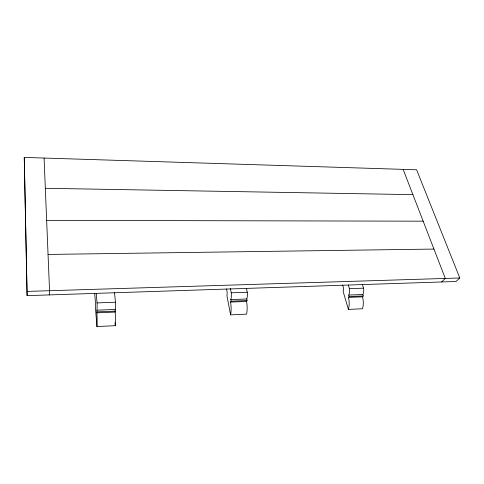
<?xml version="1.0" encoding="UTF-8"?>
<svg xmlns="http://www.w3.org/2000/svg" width="484" height="484" viewBox="0 0 484 484"><rect width="100%" height="100%" fill="white"/><g stroke="black" fill="none" stroke-linecap="round" stroke-linejoin="round"><path stroke-width="0.73" d="M24.254 157.427L27.104 295.645L456.007 281.488L459.8 277.985L416.597 169.793L24.254 157.427L27.104 295.645M49.223 294.913L49.55 290.715L44.08 158.056M114.502 292.457L115.452 302.222A6.824 0.974 88.7 0 1 115.265 309.433L115.18 312.053A13.304 1.869 88.6 0 1 115.283 325.671L96.951 326.573A13.425 1.543 88.7 0 0 96.842 312.833L96.903 310.184A6.885 0.805 88.8 0 0 97.042 302.917L96.262 293.328M246.483 288.561L247.263 292.245A6.359 2.087 87.9 0 1 246.761 298.985L247.088 300.54L246.556 301.441A12.396 4.023 87.6 0 1 246.592 314.128L230.614 314.866A12.499 3.775 87.7 0 0 230.572 302.077L231.074 301.169L230.765 299.602A6.407 1.96 88 0 0 231.231 292.808L230.372 288.476M363.278 295.966L362.522 296.825A11.658 5.675 86.4 0 1 362.51 308.75L348.413 309.403A11.749 5.487 86.6 0 0 348.419 297.382L349.152 296.523L363.278 295.966L362.831 294.514A5.977 2.946 87 0 0 363.563 288.174L362.449 284.61M441.596 281.96L445.298 278.433L403.136 169.37M96.903 310.184L115.265 309.433M97.036 311.89L115.428 311.115M96.842 312.833L115.18 312.053M230.572 302.077L246.556 301.441M348.419 297.382L362.522 296.825M230.765 299.602L246.761 298.985M348.341 285.076L349.424 288.67A6.02 2.85 87.1 0 1 348.716 295.058L362.831 294.514M231.074 301.169L247.088 300.54M97.042 302.917L115.452 302.222M231.231 292.808L247.263 292.245M349.424 288.67L363.563 288.174M27.195 291.41L459.8 277.985M48.055 254.439L433.948 249.072M46.652 220.359L423.167 221.182M45.327 188.288L412.906 194.647M348.716 295.058L349.152 296.523M342.63 285.003L343.253 287.115A3.57 1.664 87.2 0 1 343.114 291.398L348.413 309.403M226.554 288.918L226.972 291.078A3.799 1.143 88.1 0 1 226.899 295.627L230.614 314.866M114.998 322.719L115.283 325.671M94.689 293.389L95.287 300.848A4.078 0.466 88.9 0 1 95.287 305.725L96.951 326.573"/></g></svg>
